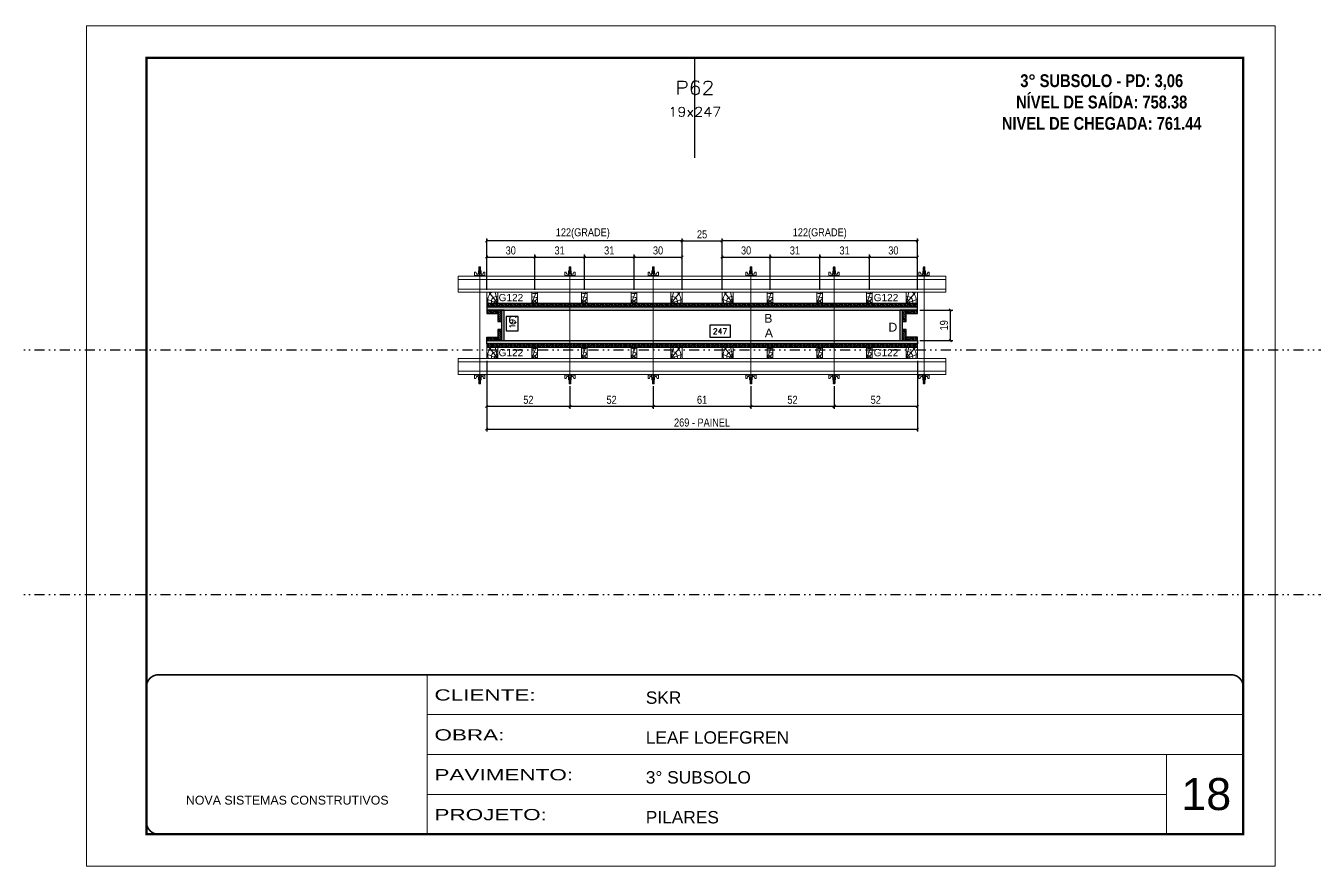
# Model space of a CAD drawing. Header units: millimetres. Extents: x 13777 to 27878, y -21631 to 6985.
# Drawn here: x 15936 to 17547, y 1340 to 2390 of the extents above; entities that cross this region are included whole.
import ezdxf
from ezdxf.enums import TextEntityAlignment as Align

# ---------------------------------------------------------------- set-up
doc = ezdxf.new("R2010")
doc.units = ezdxf.units.MM
for name, pattern in [('CONTINUO', [0]), ('DASHED', [0.75, 0.5, -0.25]), ('DIVIDE2', [0.625, 0.25, -0.125, 0, -0.125, 0, -0.125]), ('HIDDEN', [0.375, 0.25, -0.125])]:
    doc.linetypes.add(name, pattern=pattern)
for name, color, linetype, lineweight in [('CARIMBO', 255, 'Continuous', 9), ('Folhas', 255, 'Continuous', 9), ('Hachura', 251, 'Continuous', 9), ('Madeira', 126, 'Continuous', 18), ('Perfil Metálico', 224, 'Continuous', 18), ('SARRAFO DE PRESSAO', 251, 'DASHED', 9), ('Texto Seção', 7, 'Continuous', 15)]:
    doc.layers.add(name, color=color, linetype=linetype, lineweight=lineweight)
for name, color, linetype in [('CHAPA', 1, 'Continuous'), ('COTA', 241, 'Continuous'), ('NOMENCLATURA', 7, 'Continuous'), ('Nível', 160, 'Continuous'), ('SARRAFO', 251, 'Continuous'), ('Texto de Titulo', 7, 'Continuous'), ('Texto Qtd Sarr', 242, 'Continuous'), ('TEXTO_GERAL', 7, 'Continuous')]:
    doc.layers.add(name, color=color, linetype=linetype)
doc.styles.add('ARIAL', font='arial.ttf')
doc.styles.add('COTA TECNICA 2X', font='techl___.ttf', dxfattribs={"height": 10})
doc.styles.add('ROMANC', font='techb___.ttf', dxfattribs={"height": 2.5})
doc.styles.add('ROMANS', font='romans.shx')
doc.styles.add('SANSSERIF', font='sas_____.pfb')
doc.styles.add('Tecnologia', font='')
doc.styles.get('Tecnologia').set_extended_font_data('Forgotten Futurist')
doc.dimstyles.new('SECAO PILAR', dxfattribs={"dimtxt": 10, "dimasz": 3, "dimexe": 3, "dimexo": 3, "dimgap": 3, "dimtad": 1, "dimdec": 1, "dimlfac": 0.5, "dimzin": 12, "dimdsep": 46, "dimtxsty": 'COTA TECNICA 2X', "dimblk1": 'OBLIQUE', "dimblk2": 'OBLIQUE', "dimsah": 1, "dimcen": 0.9, "dimclrd": 256, "dimclre": 256, "dimclrt": 256, "dimadec": 1, "dimazin": 3, "dimtfac": 1, "dimtdec": 1, "dimtmove": 0, "dimatfit": 3, "dimfxl": 1, "dimtolj": 1, "dimtzin": 12, "dimarcsym": 0})
doc.dimstyles.new('SECÇÃO 2', dxfattribs={"dimtxt": 7, "dimasz": 6, "dimexe": 0.18, "dimexo": 2, "dimgap": -4, "dimtad": 3, "dimdec": 1, "dimlfac": 0.5, "dimzin": 12, "dimdsep": 46, "dimtxsty": 'ROMANS', "dimblk": 'ARCHTICK', "dimcen": 0.09, "dimse1": 1, "dimse2": 1, "dimsd1": 1, "dimsd2": 1, "dimclrd": 180, "dimclre": 5, "dimclrt": 1, "dimadec": 0, "dimazin": 3, "dimtfac": 1, "dimtdec": 1, "dimtofl": 0, "dimtmove": 0, "dimatfit": 3, "dimldrblk": 'ARCHTICK', "dimfxl": 1, "dimtolj": 1, "dimtzin": 0, "dimarcsym": 0})
pattern_1 = [(225, (7388.0154, -20894.2416), (1.12253202, -1.12253202), [])]

# ---------------------------------------------------------------- blocks, each defined once
blk = doc.blocks.new('9999999999')
at = {"color": 30, "linetype": 'CONTINUO'}
for p, q in [((98564.6, 34230.2), (98564.6, 34429.4)), ((98564.6, 34379.6), (99584, 34379.6)), ((98564.6, 34329.8), (99488, 34329.8)), ((99584, 34329.8), (99488, 34329.8)), ((99488, 34329.8), (99488, 34230.2)), ((98564.6, 34280), (99488, 34280))]:
    blk.add_line(p, q, dxfattribs=at)
at = {"color": 30, "linetype": 'CONTINUO', "const_width": 2}
blk.add_lwpolyline([(99584, 34230.2), (99584, 34414.4, 0.414214), (99569, 34429.4), (98229, 34429.4, 0.414214), (98214, 34414.4), (98214, 34245.2, 0.414214), (98229, 34230.2), (99584, 34230.2)], format="xyb", dxfattribs=at)
at = {"layer": 'Folhas'}
blk.add_lwpolyline([(98139, 34190.2), (99624, 34190.2), (99624, 35240.2), (98139, 35240.2)], close=True, dxfattribs=at)
at = {"layer": 'Folhas', "color": 30, "const_width": 3}
blk.add_lwpolyline([(98214, 34230.2), (99584, 34230.2), (99584, 35200.2), (98214, 35200.2)], close=True, dxfattribs=at)
at = {"color": 7, "linetype": 'Continuous', "ltscale": 5, "style": 'ARIAL'}
for s, height, p in [('SKR', 15.48, (98837.7, 34393.1)), ('LEAF LOEFGREN', 15.483, (98837.7, 34343.3)), ('3° SUBSOLO', 15.48, (98837.7, 34293.5)), ('NOVA SISTEMAS CONSTRUTIVOS', 11.059, (98263.2, 34267.2)), ('PILARES', 15.48, (98837.7, 34243.7))]:
    blk.add_text(s, height=height, dxfattribs=at).set_placement(p)
at = {"layer": 'Folhas', "color": 7, "style": 'Tecnologia', "width": 1.5}
for s, p in [('CLIENTE:', (98573.7, 34397.2)), ('OBRA:', (98573.7, 34347.3)), ('PAVIMENTO:', (98573.7, 34297.5)), ('PROJETO:', (98573.7, 34247.7))]:
    blk.add_text(s, height=14, dxfattribs=at).set_placement(p)
blk = doc.blocks.new('*D1350')
at = {"layer": 'COTA', "color": 180, "lineweight": -2, "transparency": 16777216}
for p, q in [((16551.4, 2027.2), (16536.4, 2027.2)), ((16536.4, 2027.2), (16536.4, 2009.2)), ((16551.4, 2009.2), (16551.4, 2027.2)), ((16536.4, 2009.2), (16551.4, 2009.2))]:
    blk.add_line(p, q, dxfattribs=at)
at = {"layer": 'Defpoints', "color": 0, "transparency": 16777216}
for p in [(16551.3, 2035.2), (16551.3, 1997.2), (16555.4, 1997.2)]:
    blk.add_point(p, dxfattribs=at)
at = {"layer": 'COTA', "color": 1, "transparency": 16777216, "insert": (16543.9, 2018.2), "char_height": 7, "attachment_point": 5, "rotation": 90, "style": 'ROMANS'}
blk.add_mtext('\\A1;19', dxfattribs=at)
blk = doc.blocks.new('_ArchTick')
at = {"color": 0, "linetype": 'ByBlock', "const_width": 0.15}
blk.add_lwpolyline([(-0.5, -0.5), (0.5, 0.5)], dxfattribs=at)
blk = doc.blocks.new('*D1351')
at = {"layer": 'COTA', "color": 180, "lineweight": -2, "transparency": 16777216}
for p, q in [((16816.5, 2016.2), (16790.5, 2016.2)), ((16790.5, 2016.2), (16790.5, 2001.2)), ((16816.5, 2001.2), (16816.5, 2016.2)), ((16790.5, 2001.2), (16816.5, 2001.2))]:
    blk.add_line(p, q, dxfattribs=at)
at = {"layer": 'Defpoints', "color": 0, "transparency": 16777216}
for p in [(16534, 1997.2), (17028, 1997.2), (17028, 1997.2)]:
    blk.add_point(p, dxfattribs=at)
at = {"layer": 'COTA', "color": 1, "transparency": 16777216, "insert": (16803.5, 2008.7), "char_height": 7, "attachment_point": 5, "style": 'ROMANS'}
blk.add_mtext('\\A1;247', dxfattribs=at)
blk = doc.blocks.new('_Oblique')
at = {"color": 0, "linetype": 'ByBlock', "lineweight": -2}
blk.add_line((-0.5, -0.5), (0.5, 0.5), dxfattribs=at)
blk = doc.blocks.new('*D1352')
at = {"layer": 'COTA', "lineweight": -2, "transparency": 16777216}
for p, q in [((16512, 1971.8), (16512, 1883.6)), ((17050, 1971.8), (17050, 1883.6)), ((16512, 1886.6), (17050, 1886.6))]:
    blk.add_line(p, q, dxfattribs=at)
at = {"layer": 'Defpoints', "color": 0, "transparency": 16777216}
for p in [(16512, 1974.8), (17050, 1974.8), (17050, 1886.6)]:
    blk.add_point(p, dxfattribs=at)
at = {"layer": 'COTA', "lineweight": -2, "transparency": 16777216, "xscale": 3, "yscale": 3, "zscale": 3, "rotation": 180}
blk.add_blockref('_Oblique', (16512, 1886.6), dxfattribs=at)
at = {"layer": 'COTA', "lineweight": -2, "transparency": 16777216, "xscale": 3, "yscale": 3, "zscale": 3}
blk.add_blockref('_Oblique', (17050, 1886.6), dxfattribs=at)
at = {"layer": 'COTA', "transparency": 16777216, "insert": (16781, 1894.7), "char_height": 10, "attachment_point": 5, "style": 'COTA TECNICA 2X'}
blk.add_mtext('\\A1;269 - PAINEL', dxfattribs=at)
blk = doc.blocks.new('*D1353')
at = {"layer": 'COTA', "lineweight": -2, "transparency": 16777216}
for p, q in [((16512, 1971.8), (16512, 1912)), ((16616, 1940), (16616, 1912)), ((16512, 1915), (16616, 1915))]:
    blk.add_line(p, q, dxfattribs=at)
at = {"layer": 'Defpoints', "color": 0, "transparency": 16777216}
for p in [(16512, 1974.8), (16616, 1943), (16616, 1915)]:
    blk.add_point(p, dxfattribs=at)
at = {"layer": 'COTA', "lineweight": -2, "transparency": 16777216, "xscale": 3, "yscale": 3, "zscale": 3, "rotation": 180}
blk.add_blockref('_Oblique', (16512, 1915), dxfattribs=at)
at = {"layer": 'COTA', "lineweight": -2, "transparency": 16777216, "xscale": 3, "yscale": 3, "zscale": 3}
blk.add_blockref('_Oblique', (16616, 1915), dxfattribs=at)
at = {"layer": 'COTA', "transparency": 16777216, "insert": (16564, 1923.1), "char_height": 10, "attachment_point": 5, "style": 'COTA TECNICA 2X'}
blk.add_mtext('\\A1;52', dxfattribs=at)
blk = doc.blocks.new('C')
at = {"layer": 'Hachura', "color": 0}
for p, q in [((0, 3.22), (0, -3.22)), ((0.45, 3.22), (0, 3.22)), ((0.46, 3.16), (0, 3.16)), ((0.46, 3.05), (0, 3.05)), ((0.46, 2.88), (0, 2.88)), ((0, 2.75), (0, -1.16)), ((0.46, 2.65), (0, 2.65)), ((0.46, 2.23), (0, 2.23)), ((0.46, 1.51), (0, 1.51)), ((0.39, 0.49), (0.17, 0.49)), ((0.45, -3.23), (0.45, 3.22)), ((0.45, 3.22), (2.58, 3.22)), ((1.74, 0.97), (0.45, 0.97)), ((1.45, 0.1), (0.45, 0.1)), ((1.35, 1.94), (1.35, 0.96)), ((2.58, 2.39), (1.47, 2.09)), ((1.74, -0.97), (1.74, 0.97)), ((1.74, 0.97), (1.74, 0.84)), ((1.74, 0.97), (1.74, 0.84)), ((1.74, 0.84), (3.35, 0.84)), ((3.35, 0.45), (1.74, 0.45)), ((2.58, 3.22), (2.58, 2.39)), ((3.32, 0.84), (3.32, -0.84)), ((3.35, 0.84), (3.35, -0.84)), ((3.68, 0.45), (3.35, 0.45)), ((3.84, -0.52), (3.35, 0.45)), ((3.35, 0.06), (3.67, -0.57)), ((3.68, 0.45), (4.16, -0.52)), ((3.72, 0.5), (4.25, -0.57)), ((4.37, -0.55), (3.83, 0.53)), ((4.15, 0.45), (3.93, 0.45)), ((4.42, -0.52), (3.93, 0.45)), ((4.15, 0.45), (4.26, 0.45)), ((4.26, 0.45), (4.74, -0.52)), ((4.3, 0.5), (4.83, -0.57)), ((4.95, -0.55), (4.41, 0.53)), ((4.51, 0.45), (4.84, 0.45)), ((5, -0.52), (4.51, 0.45)), ((4.84, 0.45), (5.32, -0.52)), ((4.88, 0.5), (5.41, -0.57)), ((5.53, -0.55), (4.99, 0.53)), ((5.58, -0.52), (5.09, 0.45)), ((5.42, 0.45), (5.09, 0.45)), ((5.58, -0.52), (5.09, 0.45)), ((5.42, 0.45), (5.74, -0.19)), ((5.46, 0.5), (5.74, -0.07)), ((5.74, 0.19), (5.57, 0.53)), ((5.74, 0.32), (5.68, 0.45)), ((5.68, 0.45), (5.74, 0.45)), ((5.74, 0.45), (5.9, 0.29)), ((5.74, 0.45), (5.74, -0.52)), ((5.9, -0.36), (5.9, 0.29)), ((0.45, 0), (0, 0)), ((0.46, -1.52), (0, -1.52)), ((0.46, -2.23), (0, -2.23)), ((0.46, -2.65), (0, -2.65)), ((0.46, -2.88), (0, -2.88)), ((0.46, -3.05), (0, -3.05)), ((0.46, -3.16), (0, -3.16)), ((0, -3.22), (2.57, -3.22)), ((0.08, -0.48), (0.29, -0.48)), ((0.29, -0.48), (0.4, -0.48)), ((0.45, 0), (0.45, -0.97)), ((0.45, -0.16), (1.45, -0.16)), ((0.45, -0.65), (0.45, -0.32)), ((0.45, -3.23), (0.45, -0.65)), ((0.45, -0.97), (1.74, -0.97)), ((1.35, -1.94), (1.35, -0.97)), ((2.58, -2.39), (1.47, -2.1)), ((3.35, -0.32), (1.74, -0.32)), ((3.35, -0.84), (1.74, -0.84)), ((2.58, -3.23), (2.58, -2.39)), ((3.35, -0.07), (3.58, -0.52)), ((3.35, -0.52), (3.58, -0.52)), ((3.84, -0.52), (4.16, -0.52)), ((4.42, -0.52), (4.74, -0.52)), ((4.63, -0.52), (4.74, -0.52)), ((5, -0.52), (5.32, -0.52)), ((5.58, -0.52), (5.74, -0.52)), ((5.74, -0.52), (5.9, -0.36)), ((5.74, -0.52), (5.74, -0.52))]:
    blk.add_line(p, q, dxfattribs=at)
for centre, radius, start, end in [((1.52, 1.94), 0.161, 104.74356, 180), ((1.44, -0.03), 0.129, 272.69497, 87.30503), ((3.81, 0.39), 0.143, 25.56881, 154.43119), ((4.39, 0.39), 0.143, 25.56881, 154.43119), ((4.97, 0.39), 0.143, 25.56881, 154.43119), ((5.55, 0.39), 0.143, 25.56881, 154.43119), ((0.17, -0.37), 0.174, 221.74404, 317.85924), ((1.52, -1.94), 0.161, 180, 255.25644), ((3.71, -0.4), 0.174, 222.14076, 318.25596), ((4.29, -0.4), 0.174, 222.14076, 318.25596), ((4.87, -0.4), 0.174, 222.14076, 318.25596), ((5.45, -0.4), 0.174, 222.14076, 318.25596), ((5.61, -0.4), 0.174, 317.85924, 318.25596)]:
    blk.add_arc(centre, radius, start, end, dxfattribs=at)
blk = doc.blocks.new('*D1358')
at = {"layer": 'COTA', "lineweight": -2, "transparency": 16777216}
for p, q in [((16842, 1940), (16842, 1912)), ((16946, 1940), (16946, 1912)), ((16842, 1915), (16946, 1915))]:
    blk.add_line(p, q, dxfattribs=at)
at = {"layer": 'Defpoints', "color": 0, "transparency": 16777216}
for p in [(16842, 1943), (16946, 1943), (16946, 1915)]:
    blk.add_point(p, dxfattribs=at)
at = {"layer": 'COTA', "lineweight": -2, "transparency": 16777216, "xscale": 3, "yscale": 3, "zscale": 3, "rotation": 180}
blk.add_blockref('_Oblique', (16842, 1915), dxfattribs=at)
at = {"layer": 'COTA', "lineweight": -2, "transparency": 16777216, "xscale": 3, "yscale": 3, "zscale": 3}
blk.add_blockref('_Oblique', (16946, 1915), dxfattribs=at)
at = {"layer": 'COTA', "transparency": 16777216, "insert": (16894, 1923.1), "char_height": 10, "attachment_point": 5, "style": 'COTA TECNICA 2X'}
blk.add_mtext('\\A1;52', dxfattribs=at)
blk = doc.blocks.new('*D1359')
at = {"layer": 'COTA', "lineweight": -2, "transparency": 16777216}
for p, q in [((17053, 2035.2), (17094.3, 2035.2)), ((17091.3, 1997.2), (17091.3, 2035.2)), ((17053, 1997.2), (17094.3, 1997.2))]:
    blk.add_line(p, q, dxfattribs=at)
at = {"layer": 'Defpoints', "color": 0, "transparency": 16777216}
for p in [(17050, 2035.2), (17091.3, 2035.2), (17050, 1997.2)]:
    blk.add_point(p, dxfattribs=at)
at = {"layer": 'COTA', "lineweight": -2, "transparency": 16777216, "xscale": 3, "yscale": 3, "zscale": 3}
for p, rotation in [((17091.3, 2035.2), 90), ((17091.3, 1997.2), 270)]:
    blk.add_blockref('_Oblique', p, dxfattribs=dict(at, rotation=rotation))
at = {"layer": 'COTA', "transparency": 16777216, "insert": (17083.2, 2016.2), "char_height": 10, "attachment_point": 5, "rotation": 90, "style": 'COTA TECNICA 2X'}
blk.add_mtext('\\A1;19', dxfattribs=at)
blk = doc.blocks.new('*D1360')
at = {"layer": 'COTA', "lineweight": -2, "transparency": 16777216}
for p, q in [((16616, 1940), (16616, 1912)), ((16720, 1940), (16720, 1912)), ((16616, 1915), (16720, 1915))]:
    blk.add_line(p, q, dxfattribs=at)
at = {"layer": 'Defpoints', "color": 0, "transparency": 16777216}
for p in [(16616, 1943), (16720, 1943), (16720, 1915)]:
    blk.add_point(p, dxfattribs=at)
at = {"layer": 'COTA', "lineweight": -2, "transparency": 16777216, "xscale": 3, "yscale": 3, "zscale": 3, "rotation": 180}
blk.add_blockref('_Oblique', (16616, 1915), dxfattribs=at)
at = {"layer": 'COTA', "lineweight": -2, "transparency": 16777216, "xscale": 3, "yscale": 3, "zscale": 3}
blk.add_blockref('_Oblique', (16720, 1915), dxfattribs=at)
at = {"layer": 'COTA', "transparency": 16777216, "insert": (16668, 1923.1), "char_height": 10, "attachment_point": 5, "style": 'COTA TECNICA 2X'}
blk.add_mtext('\\A1;52', dxfattribs=at)
blk = doc.blocks.new('PONTALETE')
at = {"layer": 'Madeira'}
for q in [(2.71, 7), (7, 5.76), (7, 1.74)]:
    blk.add_line((0, 0), q, dxfattribs=at)
blk.add_lwpolyline([(0, 0), (7, 0), (7, 7), (0, 7)], close=True, dxfattribs=at)
for centre, radius, start, end in [((2.04, 0.06), 6.23, 37.28179, 109.09128), ((1.09, 0.9), 3.19, 343.60304, 109.98471), ((-0.21, -0.78), 3.09, 14.63219, 86.0383)]:
    blk.add_arc(centre, radius, start, end, dxfattribs=at)
blk = doc.blocks.new('MEIO PONTALETE')
at = {"layer": 'Madeira'}
for q in [(2.71, 7), (3.5, 2.88), (3.5, 0.87)]:
    blk.add_line((0, 0), q, dxfattribs=at)
blk.add_lwpolyline([(0, 0), (3.5, 0), (3.5, 7), (0, 7)], close=True, dxfattribs=at)
for centre, radius, start, end in [((2.04, 0.06), 6.23, 76.44987, 109.09128), ((1.09, 0.9), 3.19, 40.90626, 109.98471), ((-0.21, -0.78), 3.09, 14.63219, 86.0383)]:
    blk.add_arc(centre, radius, start, end, dxfattribs=at)
blk = doc.blocks.new('*D1354')
at = {"layer": 'COTA', "lineweight": -2, "transparency": 16777216}
for p, q in [((16806, 2060.6), (16806, 2104.5)), ((16806, 2101.5), (16866, 2101.5)), ((16866, 2060.6), (16866, 2104.5))]:
    blk.add_line(p, q, dxfattribs=at)
at = {"layer": 'Defpoints', "color": 0, "transparency": 16777216}
for p in [(16866, 2101.5), (16806, 2057.6), (16866, 2057.6)]:
    blk.add_point(p, dxfattribs=at)
at = {"layer": 'COTA', "lineweight": -2, "transparency": 16777216, "xscale": 3, "yscale": 3, "zscale": 3, "rotation": 180}
blk.add_blockref('_Oblique', (16806, 2101.5), dxfattribs=at)
at = {"layer": 'COTA', "lineweight": -2, "transparency": 16777216, "xscale": 3, "yscale": 3, "zscale": 3}
blk.add_blockref('_Oblique', (16866, 2101.5), dxfattribs=at)
at = {"layer": 'COTA', "transparency": 16777216, "insert": (16836, 2109.7), "char_height": 10, "attachment_point": 5, "style": 'COTA TECNICA 2X'}
blk.add_mtext('\\A1;30', dxfattribs=at)
blk = doc.blocks.new('*D1355')
at = {"layer": 'COTA', "lineweight": -2, "transparency": 16777216}
for p, q in [((16806, 2060.6), (16806, 2124.7)), ((17050, 2121.7), (16806, 2121.7)), ((17050, 2060.6), (17050, 2124.7))]:
    blk.add_line(p, q, dxfattribs=at)
at = {"layer": 'Defpoints', "color": 0, "transparency": 16777216}
for p in [(16806, 2121.7), (16806, 2057.6), (17050, 2057.6)]:
    blk.add_point(p, dxfattribs=at)
at = {"layer": 'COTA', "lineweight": -2, "transparency": 16777216, "xscale": 3, "yscale": 3, "zscale": 3, "rotation": 180}
blk.add_blockref('_Oblique', (16806, 2121.7), dxfattribs=at)
at = {"layer": 'COTA', "lineweight": -2, "transparency": 16777216, "xscale": 3, "yscale": 3, "zscale": 3}
blk.add_blockref('_Oblique', (17050, 2121.7), dxfattribs=at)
at = {"layer": 'COTA', "transparency": 16777216, "insert": (16928, 2130.9), "char_height": 10, "attachment_point": 5, "style": 'COTA TECNICA 2X'}
blk.add_mtext('\\A1;122(GRADE)', dxfattribs=at)
blk = doc.blocks.new('*D1361')
at = {"layer": 'COTA', "lineweight": -2, "transparency": 16777216}
for p, q in [((16866, 2060.6), (16866, 2104.5)), ((16866, 2101.5), (16928, 2101.5)), ((16928, 2060.6), (16928, 2104.5))]:
    blk.add_line(p, q, dxfattribs=at)
at = {"layer": 'Defpoints', "color": 0, "transparency": 16777216}
for p in [(16928, 2101.5), (16866, 2057.6), (16928, 2057.6)]:
    blk.add_point(p, dxfattribs=at)
at = {"layer": 'COTA', "lineweight": -2, "transparency": 16777216, "xscale": 3, "yscale": 3, "zscale": 3, "rotation": 180}
blk.add_blockref('_Oblique', (16866, 2101.5), dxfattribs=at)
at = {"layer": 'COTA', "lineweight": -2, "transparency": 16777216, "xscale": 3, "yscale": 3, "zscale": 3}
blk.add_blockref('_Oblique', (16928, 2101.5), dxfattribs=at)
at = {"layer": 'COTA', "transparency": 16777216, "insert": (16897, 2109.7), "char_height": 10, "attachment_point": 5, "style": 'COTA TECNICA 2X'}
blk.add_mtext('\\A1;31', dxfattribs=at)
blk = doc.blocks.new('*D1362')
at = {"layer": 'COTA', "lineweight": -2, "transparency": 16777216}
for p, q in [((16928, 2060.6), (16928, 2104.5)), ((16928, 2101.5), (16990, 2101.5)), ((16990, 2060.6), (16990, 2104.5))]:
    blk.add_line(p, q, dxfattribs=at)
at = {"layer": 'Defpoints', "color": 0, "transparency": 16777216}
for p in [(16990, 2101.5), (16928, 2057.6), (16990, 2057.6)]:
    blk.add_point(p, dxfattribs=at)
at = {"layer": 'COTA', "lineweight": -2, "transparency": 16777216, "xscale": 3, "yscale": 3, "zscale": 3, "rotation": 180}
blk.add_blockref('_Oblique', (16928, 2101.5), dxfattribs=at)
at = {"layer": 'COTA', "lineweight": -2, "transparency": 16777216, "xscale": 3, "yscale": 3, "zscale": 3}
blk.add_blockref('_Oblique', (16990, 2101.5), dxfattribs=at)
at = {"layer": 'COTA', "transparency": 16777216, "insert": (16959, 2109.7), "char_height": 10, "attachment_point": 5, "style": 'COTA TECNICA 2X'}
blk.add_mtext('\\A1;31', dxfattribs=at)
blk = doc.blocks.new('*D1363')
at = {"layer": 'COTA', "lineweight": -2, "transparency": 16777216}
for p, q in [((16990, 2060.6), (16990, 2104.5)), ((16990, 2101.5), (17050, 2101.5)), ((17050, 2060.6), (17050, 2104.5))]:
    blk.add_line(p, q, dxfattribs=at)
at = {"layer": 'Defpoints', "color": 0, "transparency": 16777216}
for p in [(17050, 2101.5), (16990, 2057.6), (17050, 2057.6)]:
    blk.add_point(p, dxfattribs=at)
at = {"layer": 'COTA', "lineweight": -2, "transparency": 16777216, "xscale": 3, "yscale": 3, "zscale": 3, "rotation": 180}
blk.add_blockref('_Oblique', (16990, 2101.5), dxfattribs=at)
at = {"layer": 'COTA', "lineweight": -2, "transparency": 16777216, "xscale": 3, "yscale": 3, "zscale": 3}
blk.add_blockref('_Oblique', (17050, 2101.5), dxfattribs=at)
at = {"layer": 'COTA', "transparency": 16777216, "insert": (17020, 2109.7), "char_height": 10, "attachment_point": 5, "style": 'COTA TECNICA 2X'}
blk.add_mtext('\\A1;30', dxfattribs=at)
blk = doc.blocks.new('*D1356')
at = {"layer": 'COTA', "lineweight": -2, "transparency": 16777216}
for p, q in [((16512, 2060.6), (16512, 2104.5)), ((16512, 2101.5), (16572, 2101.5)), ((16572, 2060.6), (16572, 2104.5))]:
    blk.add_line(p, q, dxfattribs=at)
at = {"layer": 'Defpoints', "color": 0, "transparency": 16777216}
for p in [(16572, 2101.5), (16512, 2057.6), (16572, 2057.6)]:
    blk.add_point(p, dxfattribs=at)
at = {"layer": 'COTA', "lineweight": -2, "transparency": 16777216, "xscale": 3, "yscale": 3, "zscale": 3, "rotation": 180}
blk.add_blockref('_Oblique', (16512, 2101.5), dxfattribs=at)
at = {"layer": 'COTA', "lineweight": -2, "transparency": 16777216, "xscale": 3, "yscale": 3, "zscale": 3}
blk.add_blockref('_Oblique', (16572, 2101.5), dxfattribs=at)
at = {"layer": 'COTA', "transparency": 16777216, "insert": (16542, 2109.7), "char_height": 10, "attachment_point": 5, "style": 'COTA TECNICA 2X'}
blk.add_mtext('\\A1;30', dxfattribs=at)
blk = doc.blocks.new('*D1357')
at = {"layer": 'COTA', "lineweight": -2, "transparency": 16777216}
for p, q in [((16512, 2060.6), (16512, 2124.7)), ((16756, 2121.7), (16512, 2121.7)), ((16756, 2060.6), (16756, 2124.7))]:
    blk.add_line(p, q, dxfattribs=at)
at = {"layer": 'Defpoints', "color": 0, "transparency": 16777216}
for p in [(16512, 2121.7), (16512, 2057.6), (16756, 2057.6)]:
    blk.add_point(p, dxfattribs=at)
at = {"layer": 'COTA', "lineweight": -2, "transparency": 16777216, "xscale": 3, "yscale": 3, "zscale": 3, "rotation": 180}
blk.add_blockref('_Oblique', (16512, 2121.7), dxfattribs=at)
at = {"layer": 'COTA', "lineweight": -2, "transparency": 16777216, "xscale": 3, "yscale": 3, "zscale": 3}
blk.add_blockref('_Oblique', (16756, 2121.7), dxfattribs=at)
at = {"layer": 'COTA', "transparency": 16777216, "insert": (16632, 2130.9), "char_height": 10, "attachment_point": 5, "style": 'COTA TECNICA 2X'}
blk.add_mtext('\\A1;122(GRADE)', dxfattribs=at)
blk = doc.blocks.new('*D1364')
at = {"layer": 'COTA', "lineweight": -2, "transparency": 16777216}
for p, q in [((16572, 2060.6), (16572, 2104.5)), ((16572, 2101.5), (16634, 2101.5)), ((16634, 2060.6), (16634, 2104.5))]:
    blk.add_line(p, q, dxfattribs=at)
at = {"layer": 'Defpoints', "color": 0, "transparency": 16777216}
for p in [(16634, 2101.5), (16572, 2057.6), (16634, 2057.6)]:
    blk.add_point(p, dxfattribs=at)
at = {"layer": 'COTA', "lineweight": -2, "transparency": 16777216, "xscale": 3, "yscale": 3, "zscale": 3, "rotation": 180}
blk.add_blockref('_Oblique', (16572, 2101.5), dxfattribs=at)
at = {"layer": 'COTA', "lineweight": -2, "transparency": 16777216, "xscale": 3, "yscale": 3, "zscale": 3}
blk.add_blockref('_Oblique', (16634, 2101.5), dxfattribs=at)
at = {"layer": 'COTA', "transparency": 16777216, "insert": (16603, 2109.7), "char_height": 10, "attachment_point": 5, "style": 'COTA TECNICA 2X'}
blk.add_mtext('\\A1;31', dxfattribs=at)
blk = doc.blocks.new('*D1365')
at = {"layer": 'COTA', "lineweight": -2, "transparency": 16777216}
for p, q in [((16634, 2060.6), (16634, 2104.5)), ((16634, 2101.5), (16696, 2101.5)), ((16696, 2060.6), (16696, 2104.5))]:
    blk.add_line(p, q, dxfattribs=at)
at = {"layer": 'Defpoints', "color": 0, "transparency": 16777216}
for p in [(16696, 2101.5), (16634, 2057.6), (16696, 2057.6)]:
    blk.add_point(p, dxfattribs=at)
at = {"layer": 'COTA', "lineweight": -2, "transparency": 16777216, "xscale": 3, "yscale": 3, "zscale": 3, "rotation": 180}
blk.add_blockref('_Oblique', (16634, 2101.5), dxfattribs=at)
at = {"layer": 'COTA', "lineweight": -2, "transparency": 16777216, "xscale": 3, "yscale": 3, "zscale": 3}
blk.add_blockref('_Oblique', (16696, 2101.5), dxfattribs=at)
at = {"layer": 'COTA', "transparency": 16777216, "insert": (16665, 2109.7), "char_height": 10, "attachment_point": 5, "style": 'COTA TECNICA 2X'}
blk.add_mtext('\\A1;31', dxfattribs=at)
blk = doc.blocks.new('*D1366')
at = {"layer": 'COTA', "lineweight": -2, "transparency": 16777216}
for p, q in [((16696, 2060.6), (16696, 2104.5)), ((16696, 2101.5), (16756, 2101.5)), ((16756, 2060.6), (16756, 2104.5))]:
    blk.add_line(p, q, dxfattribs=at)
at = {"layer": 'Defpoints', "color": 0, "transparency": 16777216}
for p in [(16756, 2101.5), (16696, 2057.6), (16756, 2057.6)]:
    blk.add_point(p, dxfattribs=at)
at = {"layer": 'COTA', "lineweight": -2, "transparency": 16777216, "xscale": 3, "yscale": 3, "zscale": 3, "rotation": 180}
blk.add_blockref('_Oblique', (16696, 2101.5), dxfattribs=at)
at = {"layer": 'COTA', "lineweight": -2, "transparency": 16777216, "xscale": 3, "yscale": 3, "zscale": 3}
blk.add_blockref('_Oblique', (16756, 2101.5), dxfattribs=at)
at = {"layer": 'COTA', "transparency": 16777216, "insert": (16726, 2109.7), "char_height": 10, "attachment_point": 5, "style": 'COTA TECNICA 2X'}
blk.add_mtext('\\A1;30', dxfattribs=at)
blk = doc.blocks.new('*D1367')
at = {"layer": 'COTA', "lineweight": -2, "transparency": 16777216}
for p, q in [((16756, 2060.5), (16756, 2124.7)), ((16756, 2121.7), (16806, 2121.7)), ((16806, 2060.6), (16806, 2124.7))]:
    blk.add_line(p, q, dxfattribs=at)
at = {"layer": 'Defpoints', "color": 0, "transparency": 16777216}
for p in [(16806, 2121.7), (16756, 2057.5), (16806, 2057.6)]:
    blk.add_point(p, dxfattribs=at)
at = {"layer": 'COTA', "lineweight": -2, "transparency": 16777216, "xscale": 3, "yscale": 3, "zscale": 3, "rotation": 180}
blk.add_blockref('_Oblique', (16756, 2121.7), dxfattribs=at)
at = {"layer": 'COTA', "lineweight": -2, "transparency": 16777216, "xscale": 3, "yscale": 3, "zscale": 3}
blk.add_blockref('_Oblique', (16806, 2121.7), dxfattribs=at)
at = {"layer": 'COTA', "transparency": 16777216, "insert": (16781, 2129.8), "char_height": 10, "attachment_point": 5, "style": 'COTA TECNICA 2X'}
blk.add_mtext('\\A1;25', dxfattribs=at)
blk = doc.blocks.new('titulo1')
at = {"layer": 'Defpoints', "color": 252, "linetype": 'HIDDEN', "ltscale": 2}
blk.add_line((0, 0), (0, 125), dxfattribs=at)
at = {"layer": 'Defpoints', "style": 'ROMANS', "oblique": 15}
blk.add_attdef('FOLHA', text='', height=10, dxfattribs=at).set_placement((0, 15.6), align=Align.MIDDLE_CENTER)
at = {"layer": 'Texto Qtd Sarr', "color": 3, "style": 'ROMANS', "oblique": 15}
for tag, height, p in [('TITULO', 17, (0, 71.4)), ('SEÇÃO', 12, (0, 41.5))]:
    blk.add_attdef(tag, text='', height=height, dxfattribs=at).set_placement(p, align=Align.MIDDLE_CENTER)
blk = doc.blocks.new('*D1368')
at = {"layer": 'COTA', "lineweight": -2, "transparency": 16777216}
for p, q in [((17050, 1971.8), (17050, 1912)), ((16946, 1940), (16946, 1912)), ((16946, 1915), (17050, 1915))]:
    blk.add_line(p, q, dxfattribs=at)
at = {"layer": 'Defpoints', "color": 0, "transparency": 16777216}
for p in [(17050, 1974.8), (16946, 1943), (17050, 1915)]:
    blk.add_point(p, dxfattribs=at)
at = {"layer": 'COTA', "lineweight": -2, "transparency": 16777216, "xscale": 3, "yscale": 3, "zscale": 3, "rotation": 180}
blk.add_blockref('_Oblique', (16946, 1915), dxfattribs=at)
at = {"layer": 'COTA', "lineweight": -2, "transparency": 16777216, "xscale": 3, "yscale": 3, "zscale": 3}
blk.add_blockref('_Oblique', (17050, 1915), dxfattribs=at)
at = {"layer": 'COTA', "transparency": 16777216, "insert": (16998, 1923.1), "char_height": 10, "attachment_point": 5, "style": 'COTA TECNICA 2X'}
blk.add_mtext('\\A1;52', dxfattribs=at)
blk = doc.blocks.new('*D1369')
at = {"layer": 'COTA', "lineweight": -2, "transparency": 16777216}
for p, q in [((16720, 1940), (16720, 1912)), ((16842, 1940), (16842, 1912)), ((16720, 1915), (16842, 1915))]:
    blk.add_line(p, q, dxfattribs=at)
at = {"layer": 'Defpoints', "color": 0, "transparency": 16777216}
for p in [(16720, 1943), (16842, 1943), (16842, 1915)]:
    blk.add_point(p, dxfattribs=at)
at = {"layer": 'COTA', "lineweight": -2, "transparency": 16777216, "xscale": 3, "yscale": 3, "zscale": 3, "rotation": 180}
blk.add_blockref('_Oblique', (16720, 1915), dxfattribs=at)
at = {"layer": 'COTA', "lineweight": -2, "transparency": 16777216, "xscale": 3, "yscale": 3, "zscale": 3}
blk.add_blockref('_Oblique', (16842, 1915), dxfattribs=at)
at = {"layer": 'COTA', "transparency": 16777216, "insert": (16781, 1923.1), "char_height": 10, "attachment_point": 5, "style": 'COTA TECNICA 2X'}
blk.add_mtext('\\A1;61', dxfattribs=at)

msp = doc.modelspace()

# ---------------------------------------------------------------- hatches: boundary and pattern name
at = {"layer": 'Hachura'}
h = msp.add_hatch(dxfattribs=at)
h.set_pattern_fill('ANSI31', color=256, scale=0.5, angle=180, style=0)
h.set_pattern_definition([(225, (7418.0154, -20885.8416), (1.12253202, -1.12253202), [])])
h.paths.add_polyline_path([(17049.97, 2043.57), (17049.97, 2039.17), (16511.97, 2039.17), (16511.97, 2043.57)])
h = msp.add_hatch(color=256, dxfattribs=at)
h.dxf.hatch_style = 1
h.paths.add_polyline_path([(17049.97, 2035.15), (17049.97, 2039.15), (16511.97, 2039.17), (16511.97, 2035.17)])
h = msp.add_hatch(dxfattribs=at)
h.set_pattern_fill('ANSI31', color=256, scale=0.5, angle=180, style=0)
h.set_pattern_definition(pattern_1)
h.paths.add_polyline_path([(16525.97, 2035.17), (16525.97, 2030.77), (16511.97, 2030.77), (16511.97, 2035.17)])
h = msp.add_hatch(dxfattribs=at)
h.set_pattern_fill('ANSI31', color=256, scale=0.5, angle=270, style=0)
h.set_pattern_definition([(315, (39421.7754, -7467.7853), (1.12253202, 1.12253202), [])])
h.paths.add_polyline_path([(16530.37, 2021.17), (16525.97, 2021.17), (16525.97, 2035.17), (16530.37, 2035.17)])
h = msp.add_hatch(color=256, dxfattribs=at)
h.dxf.hatch_style = 1
h.paths.add_polyline_path([(16530.37, 1997.17), (16533.97, 1997.17), (16533.97, 2035.17), (16530.37, 2035.17)])
h = msp.add_hatch(color=256, dxfattribs=at)
h.dxf.hatch_style = 1
h.paths.add_polyline_path([(17027.97, 1997.17), (17031.57, 1997.17), (17031.57, 2035.17), (17027.97, 2035.17)])
h = msp.add_hatch(dxfattribs=at)
h.set_pattern_fill('ANSI31', color=256, scale=0.5, angle=270, style=0)
h.set_pattern_definition([(315, (39927.3754, -7467.7853), (1.12253202, 1.12253202), [])])
h.paths.add_polyline_path([(17035.97, 2021.17), (17031.57, 2021.17), (17031.57, 2035.17), (17035.97, 2035.17)])
h = msp.add_hatch(dxfattribs=at)
h.set_pattern_fill('ANSI31', color=256, scale=0.5, angle=180, style=0)
h.set_pattern_definition([(225, (7912.0154, -20894.2416), (1.12253202, -1.12253202), [])])
h.paths.add_polyline_path([(17049.97, 2035.17), (17049.97, 2030.77), (17035.97, 2030.77), (17035.97, 2035.17)])
h = msp.add_hatch(dxfattribs=at)
h.set_pattern_fill('ANSI31', color=256, scale=0.5, angle=180, style=0)
h.set_pattern_definition(pattern_1)
h.paths.add_polyline_path([(16525.97, 1997.17), (16525.97, 2001.57), (16511.97, 2001.57), (16511.97, 1997.17)])
h = msp.add_hatch(dxfattribs=at)
h.set_pattern_fill('ANSI31', color=256, scale=0.5, angle=270, style=0)
h.set_pattern_definition([(315, (39421.7754, -7491.7853), (1.12253202, 1.12253202), [])])
h.paths.add_polyline_path([(16530.37, 1997.17), (16525.97, 1997.17), (16525.97, 2011.17), (16530.37, 2011.17)])
h = msp.add_hatch(dxfattribs=at)
h.set_pattern_fill('ANSI31', color=256, scale=0.5, angle=270, style=0)
h.set_pattern_definition([(315, (39927.3754, -7491.7853), (1.12253202, 1.12253202), [])])
h.paths.add_polyline_path([(17035.97, 1997.17), (17031.57, 1997.17), (17031.57, 2011.17), (17035.97, 2011.17)])
h = msp.add_hatch(dxfattribs=at)
h.set_pattern_fill('ANSI31', color=256, scale=0.5, angle=180, style=0)
h.set_pattern_definition([(225, (7547.0154, -20894.2416), (1.12253202, -1.12253202), [])])
h.paths.add_polyline_path([(17035.97, 1997.17), (17035.97, 2001.57), (17049.97, 2001.57), (17049.97, 1997.17)])
h = msp.add_hatch(color=256, dxfattribs=at)
h.dxf.hatch_style = 1
h.paths.add_polyline_path([(17049.97, 1997.17), (17049.97, 1993.17), (16511.97, 1993.17), (16511.97, 1997.17)])
h = msp.add_hatch(dxfattribs=at)
h.set_pattern_fill('ANSI31', color=256, scale=0.5, angle=180, style=0)
h.set_pattern_definition([(225, (7418.0154, -20936.2416), (1.12253202, -1.12253202), [])])
h.paths.add_polyline_path([(17049.97, 1993.17), (17049.97, 1988.77), (16511.97, 1988.77), (16511.97, 1993.17)])

# ---------------------------------------------------------------- linework, layer by layer
at = {"layer": 'CHAPA'}
for points in [[(17049.97, 2035.17), (17049.97, 2039.17), (16511.97, 2039.17), (16511.97, 2035.17)], [(16530.37, 1997.17), (16533.97, 1997.17), (16533.97, 2035.17), (16530.37, 2035.17)], [(17027.97, 1997.17), (17031.57, 1997.17), (17031.57, 2035.17), (17027.97, 2035.17)], [(17049.97, 1997.17), (17049.97, 1993.17), (16511.97, 1993.17), (16511.97, 1997.17)]]:
    msp.add_lwpolyline(points, close=True, dxfattribs=at)
at = {"layer": 'Hachura'}
for p, q in [((16503.28, 1944), (16503.28, 2084.54)), ((16615.97, 1944), (16615.97, 2084.54)), ((16719.97, 1944), (16719.97, 2084.54)), ((16841.97, 1944), (16841.97, 2084.54)), ((16945.97, 1944), (16945.97, 2084.54)), ((17058.36, 1944), (17058.36, 2084.54))]:
    msp.add_line(p, q, dxfattribs=at)
at = {"layer": 'Madeira'}
for points in [[(16511.97, 2043.57), (16511.98, 2057.57), (16755.98, 2057.57), (16755.96, 2043.57)], [(16805.97, 2043.57), (16805.99, 2057.57), (17049.98, 2057.57), (17049.97, 2043.57)], [(16511.95, 1974.78), (16511.97, 1988.78), (16755.96, 1988.78), (16755.94, 1974.78)], [(16805.96, 1974.78), (16805.97, 1988.78), (17049.97, 1988.78), (17049.95, 1974.78)]]:
    msp.add_lwpolyline(points, close=True, dxfattribs=at)
at = {"layer": 'Nível', "color": 4, "linetype": 'DIVIDE2', "ltscale": 50}
for p, q in [((13777.11, 1985.71), (21531.15, 1985.71)), ((13777.11, 1679.71), (21531.15, 1679.71))]:
    msp.add_line(p, q, dxfattribs=at)
at = {"layer": 'Perfil Metálico'}
for p, q in [((17085.69, 2073.51), (16476.25, 2073.51)), ((17085.69, 2061.51), (16476.25, 2061.51)), ((17085.69, 1970.77), (16476.25, 1970.77)), ((17085.69, 1958.77), (16476.25, 1958.77))]:
    msp.add_line(p, q, dxfattribs=at)
for points in [[(17085.69, 2057.57), (17085.69, 2077.57), (16476.25, 2077.51), (16476.25, 2057.51)], [(16476.25, 1974.77), (16476.25, 1954.77), (17085.69, 1954.83), (17085.69, 1974.83)]]:
    msp.add_lwpolyline(points, close=True, dxfattribs=at)
at = {"layer": 'SARRAFO'}
for points in [[(16511.97, 2039.17), (17049.97, 2039.17), (17049.97, 2043.57), (16511.97, 2043.57)], [(16511.97, 2039.17), (17049.97, 2039.17), (17049.97, 2043.57), (16511.97, 2043.57)], [(16511.97, 2030.77), (16525.97, 2030.77), (16525.97, 2035.17), (16511.97, 2035.17)], [(16511.97, 2030.77), (16525.97, 2030.77), (16525.97, 2035.17), (16511.97, 2035.17)], [(16525.97, 2035.17), (16525.97, 2021.17), (16530.37, 2021.17), (16530.37, 2035.17)], [(16525.97, 2035.17), (16525.97, 2021.17), (16530.37, 2021.17), (16530.37, 2035.17)], [(17031.57, 2035.17), (17031.57, 2021.17), (17035.97, 2021.17), (17035.97, 2035.17)], [(17031.57, 2035.17), (17031.57, 2021.17), (17035.97, 2021.17), (17035.97, 2035.17)], [(17035.97, 2030.77), (17049.97, 2030.77), (17049.97, 2035.17), (17035.97, 2035.17)], [(17035.97, 2030.77), (17049.97, 2030.77), (17049.97, 2035.17), (17035.97, 2035.17)], [(16511.97, 2001.57), (16525.97, 2001.57), (16525.97, 1997.17), (16511.97, 1997.17)], [(16511.97, 2001.57), (16525.97, 2001.57), (16525.97, 1997.17), (16511.97, 1997.17)], [(16525.97, 2011.17), (16525.97, 1997.17), (16530.37, 1997.17), (16530.37, 2011.17)], [(16525.97, 2011.17), (16525.97, 1997.17), (16530.37, 1997.17), (16530.37, 2011.17)], [(17031.57, 2011.17), (17031.57, 1997.17), (17035.97, 1997.17), (17035.97, 2011.17)], [(17031.57, 2011.17), (17031.57, 1997.17), (17035.97, 1997.17), (17035.97, 2011.17)], [(17049.97, 2001.57), (17035.97, 2001.57), (17035.97, 1997.17), (17049.97, 1997.17)], [(17049.97, 2001.57), (17035.97, 2001.57), (17035.97, 1997.17), (17049.97, 1997.17)], [(16511.97, 1988.77), (17049.97, 1988.77), (17049.97, 1993.17), (16511.97, 1993.17)], [(16511.97, 1988.77), (17049.97, 1988.77), (17049.97, 1993.17), (16511.97, 1993.17)]]:
    msp.add_lwpolyline(points, close=True, dxfattribs=at)

# ---------------------------------------------------------------- block references
at = {"layer": 'Hachura', "linetype": 'Continuous', "yscale": 2, "zscale": 2}
for p, xscale, rotation in [((16503.29, 2077.54), -2, 270), ((16615.96, 2077.54), 2, 90.00000000000001), ((16719.96, 2077.54), 2, 90.00000000000001), ((16841.96, 2077.54), 2, 90.00000000000001), ((16945.96, 2077.54), 2, 90.00000000000001), ((17058.35, 2077.54), 2, 90.00000000000001), ((16503.28, 1954.8), 2, 270), ((16615.97, 1954.8), -2, 90), ((16719.97, 1954.8), -2, 90), ((16841.97, 1954.8), -2, 90), ((16945.97, 1954.8), -2, 90), ((17058.36, 1954.8), -2, 90)]:
    msp.add_blockref('C', p, dxfattribs=dict(at, xscale=xscale, rotation=rotation))
at = {"layer": 'Madeira'}
for name, p, xscale, yscale, zscale, rotation in [('PONTALETE', (16525.97, 2043.56), 2, 2, 2, 89.93708930310329), ('MEIO PONTALETE', (16568.47, 2043.57), 1.999999997962732, 1.999999997962732, 1.999999997962732, 359.9370893031033), ('MEIO PONTALETE', (16630.47, 2043.57), 1.999999997962732, 1.999999997962732, 1.999999997962732, 359.9370893031033), ('MEIO PONTALETE', (16692.47, 2043.57), 1.999999997962732, 1.999999997962732, 1.999999997962732, 359.9370893031033), ('PONTALETE', (16741.96, 2043.58), -2, 2, 2, 269.9370893031033), ('PONTALETE', (16819.97, 2043.56), 2, 2, 2, 89.93708930310329), ('MEIO PONTALETE', (16862.47, 2043.57), 1.999999997962732, 1.999999997962732, 1.999999997962732, 359.9370893031033), ('MEIO PONTALETE', (16924.47, 2043.57), 1.999999997962732, 1.999999997962732, 1.999999997962732, 359.9370893031033), ('MEIO PONTALETE', (16986.47, 2043.57), 1.999999997962732, 1.999999997962732, 1.999999997962732, 359.9370893031033), ('PONTALETE', (17035.97, 2043.58), -2, 2, 2, 269.9370893031033), ('PONTALETE', (16525.95, 1974.78), 2, 2, 2, 89.93708930310329), ('MEIO PONTALETE', (16568.45, 1974.78), 1.999999997962732, 1.999999997962732, 1.999999997962732, 359.9370893031033), ('MEIO PONTALETE', (16630.45, 1974.78), 1.999999997962732, 1.999999997962732, 1.999999997962732, 359.9370893031033), ('MEIO PONTALETE', (16692.45, 1974.78), 1.999999997962732, 1.999999997962732, 1.999999997962732, 359.9370893031033), ('PONTALETE', (16741.94, 1974.8), -2, 2, 2, 269.9370893031033), ('PONTALETE', (16819.96, 1974.78), 2, 2, 2, 89.93708930310329), ('MEIO PONTALETE', (16862.46, 1974.78), 1.999999997962732, 1.999999997962732, 1.999999997962732, 359.9370893031033), ('MEIO PONTALETE', (16924.46, 1974.78), 1.999999997962732, 1.999999997962732, 1.999999997962732, 359.9370893031033), ('MEIO PONTALETE', (16986.46, 1974.78), 1.999999997962732, 1.999999997962732, 1.999999997962732, 359.9370893031033), ('PONTALETE', (17035.95, 1974.8), -2, 2, 2, 269.9370893031033)]:
    msp.add_blockref(name, p, dxfattribs=dict(at, xscale=xscale, yscale=yscale, zscale=zscale, rotation=rotation))
at = {"layer": 'SARRAFO DE PRESSAO', "color": 6, "linetype": 'ByBlock'}
msp.add_blockref('9999999999', (-82127.01, -32849.78), dxfattribs=at)
at = {"layer": 'Texto Seção'}
ref = msp.add_blockref('titulo1', (16771.97, 2225.43), dxfattribs=at)
ref.add_attrib('TITULO', 'P62', dxfattribs={"layer": 'Texto de Titulo', "color": 7, "height": 17, "style": 'ROMANS', "width": 1.1}).set_placement((16771.97, 2312.93), align=Align.MIDDLE_CENTER)
ref.add_attrib('SEÇÃO', '19x247', dxfattribs={"layer": 'Texto de Titulo', "color": 7, "height": 12, "style": 'ROMANS', "width": 1.1}).set_placement((16771.97, 2282.93), align=Align.MIDDLE_CENTER)

# ---------------------------------------------------------------- texts
at = {"layer": 'CARIMBO', "style": 'ARIAL'}
msp.add_text('18', height=40, dxfattribs=at).set_placement((17379.83, 1410.57))
at = {"layer": 'NOMENCLATURA', "color": 2, "insert": (17280.25, 2356.49), "char_height": 16, "attachment_point": 2, "style": 'ROMANC'}
msp.add_mtext_dynamic_manual_height_columns('\\P3° SUBSOLO - PD: 3,06\\PNÍVEL DE SAÍDA: 758.38\\PNIVEL DE CHEGADA: 761.44', width=300.2766, gutter_width=1, heights=[0], dxfattribs=at)
at = {"layer": 'TEXTO_GERAL', "color": 0, "linetype": 'Continuous', "style": 'SANSSERIF'}
for p in [(16526.82, 2050.87), (16995.37, 2050.87), (16526.81, 1982.08), (16995.35, 1982.08)]:
    msp.add_text('G122', height=9, dxfattribs=at).set_placement(p, align=Align.MIDDLE_LEFT)
at = {"layer": 'TEXTO_GERAL', "style": 'ARIAL'}
for s, p in [('B', (16863.73, 2024.92)), ('C', (16544.47, 2022.82)), ('D', (17019.33, 2013.89)), ('A', (16864.48, 2006.69))]:
    msp.add_text(s, height=11, dxfattribs=at).set_placement(p, align=Align.MIDDLE_CENTER)

# ---------------------------------------------------------------- dimensions: what is measured, and where the dimension line sits
at = {"layer": 'COTA'}
dim = msp.add_linear_dim(base=(16511.98, 2121.7), p1=(16755.98, 2057.55), p2=(16511.98, 2057.58), text='<>(GRADE)', dimstyle='SECAO PILAR', dxfattribs=at)
dim.commit()
dim.dimension.update_dxf_attribs({"geometry": '*D1357', "text_midpoint": (16631.98, 2121.7), "dimtype": 160})
for base, p1, p2, dimstyle, picture, middle in [((16805.99, 2121.7), (16755.98, 2057.53), (16805.99, 2057.58), 'SECAO PILAR', '*D1367', (16780.98, 2121.7)), ((17027.97, 1997.17), (16533.97, 1997.17), (17027.97, 1997.17), 'SECÇÃO 2', '*D1351', (16803.52, 1997.17))]:
    dim = msp.add_linear_dim(base=base, p1=p1, p2=p2, dimstyle=dimstyle, dxfattribs=at)
    dim.commit()
    dim.dimension.update_dxf_attribs({"geometry": picture, "text_midpoint": middle, "dimtype": 160})
for base, p1, p2, text, picture, middle in [((16805.99, 2121.7), (17049.98, 2057.55), (16805.99, 2057.58), '<>(GRADE)', '*D1355', (16927.99, 2130.92)), ((17049.97, 1886.61), (16511.97, 1974.78), (17049.97, 1974.82), '<> - PAINEL', '*D1352', (16780.97, 1894.74))]:
    dim = msp.add_linear_dim(base=base, p1=p1, p2=p2, text=text, dimstyle='SECAO PILAR', dxfattribs=at)
    dim.commit()
    dim.dimension.update_dxf_attribs({"geometry": picture, "text_midpoint": middle})
for base, p1, p2, picture, middle in [((16571.98, 2101.51), (16511.98, 2057.58), (16571.98, 2057.57), '*D1356', (16541.98, 2109.72)), ((16633.98, 2101.51), (16571.98, 2057.57), (16633.98, 2057.57), '*D1364', (16602.98, 2109.72)), ((16695.98, 2101.51), (16633.98, 2057.57), (16695.98, 2057.57), '*D1365', (16664.98, 2109.72)), ((16755.98, 2101.51), (16695.98, 2057.57), (16755.98, 2057.57), '*D1366', (16725.98, 2109.72)), ((16865.99, 2101.51), (16805.99, 2057.58), (16865.99, 2057.57), '*D1354', (16835.99, 2109.72)), ((16927.99, 2101.51), (16865.99, 2057.57), (16927.99, 2057.57), '*D1361', (16896.99, 2109.72)), ((16989.99, 2101.51), (16927.99, 2057.57), (16989.99, 2057.57), '*D1362', (16958.99, 2109.72)), ((17049.98, 2101.51), (16989.99, 2057.57), (17049.98, 2057.57), '*D1363', (17019.99, 2109.72)), ((16616.04, 1915.03), (16511.97, 1974.77), (16616.04, 1943), '*D1353', (16564, 1923.14)), ((17049.95, 1915.03), (16946.04, 1943), (17049.95, 1974.78), '*D1368', (16997.99, 1923.14)), ((16720.04, 1915.03), (16616.04, 1943), (16720.04, 1943), '*D1360', (16668.04, 1923.14)), ((16842.04, 1915.03), (16720.04, 1943), (16842.04, 1943), '*D1369', (16781.04, 1923.13)), ((16946.04, 1915.03), (16842.04, 1943), (16946.04, 1943), '*D1358', (16894.04, 1923.14))]:
    dim = msp.add_linear_dim(base=base, p1=p1, p2=p2, dimstyle='SECAO PILAR', dxfattribs=at)
    dim.commit()
    dim.dimension.update_dxf_attribs({"geometry": picture, "text_midpoint": middle})
dim = msp.add_linear_dim(base=(16555.38, 1997.17), p1=(16551.29, 2035.17), p2=(16551.29, 1997.17), angle=270, dimstyle='SECÇÃO 2', dxfattribs=at)
dim.commit()
dim.dimension.update_dxf_attribs({"geometry": '*D1350', "text_midpoint": (16555.38, 2018.24), "dimtype": 160})
dim = msp.add_linear_dim(base=(17091.27, 2035.17), p1=(17049.97, 1997.17), p2=(17049.97, 2035.17), angle=90, dimstyle='SECAO PILAR', dxfattribs=at)
dim.commit()
dim.dimension.update_dxf_attribs({"geometry": '*D1359', "text_midpoint": (17083.18, 2016.17)})

doc.saveas('drawing.dxf')
